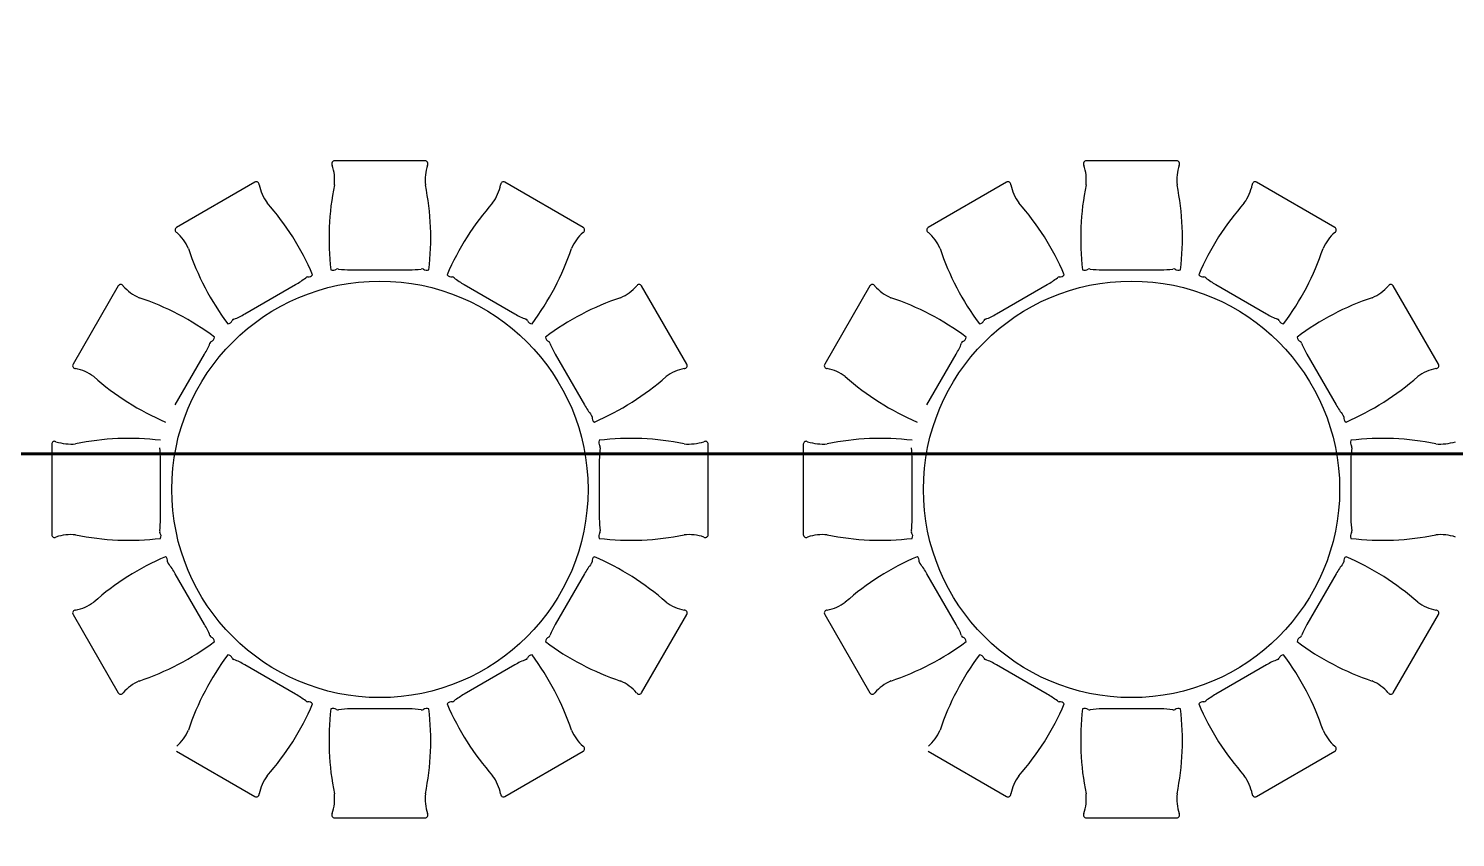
# Model space of a CAD drawing. Header units: millimetres. Extents: x 1443065 to 1517367, y 3763150 to 3779068.
# Drawn here: x 1446372 to 1447000, y 3765728 to 3766084 of the extents above; entities that cross this region are included whole.
import ezdxf

# ---------------------------------------------------------------- set-up
doc = ezdxf.new("R2010")
doc.units = ezdxf.units.MM
doc.layers.add('m-TAR_duvar', color=8, linetype='Continuous')
doc.layers.add('m-TFR_vitrifiye', color=1, linetype='Continuous')
doc.layers.add('SIVA', color=3, linetype='Continuous', lineweight=9)

msp = doc.modelspace()

# ---------------------------------------------------------------- hatches: boundary and pattern name
at = {"layer": 'm-TAR_duvar'}
h = msp.add_hatch(dxfattribs=at)
h.set_pattern_fill('ANSI33', color=256, scale=2)
h.set_pattern_definition([(45, (27620.463, -87954.953), (-8.98025612, 8.98025612), []), (45, (27629.443, -87954.953), (-8.98025612, 8.98025612), [6.35, -3.175])])
h.paths.add_polyline_path([(1454794.44, 3768891.25), (1454777.28, 3769060.22), (1454740.17, 3769224.96), (1454678.91, 3769382.58), (1454596.91, 3769530.2), (1454495.37, 3769665.05), (1454375.86, 3769783.46), (1454239.69, 3769884.92), (1454091.6, 3769966), (1453859.58, 3770075.21), (1453406.13, 3770314.52), (1453184.71, 3770444.62), (1451716.99, 3771328.64), (1451249.47, 3771588.02), (1451035.26, 3771685.46), (1450763.61, 3771809.03), (1450409.17, 3771939.61), (1448897.84, 3772143.01), (1447435.26, 3772002.72), (1445092.32, 3771120.18), (1445146.3, 3764847.08), (1454849.85, 3764847.08)])
h.paths.add_polyline_path([(1445185.96, 3764887.08), (1445132.56, 3771092.6), (1447444.38, 3771963.41), (1448897.07, 3772102.76), (1450399.48, 3771900.56), (1450748.39, 3771772.01), (1451018.7, 3771649.05), (1451231.46, 3771552.27), (1451696.97, 3771294), (1453164.25, 3770410.24), (1453386.65, 3770279.57), (1453841.71, 3770039.41), (1454073.47, 3769930.33), (1454218.03, 3769851.17), (1454349.7, 3769753.07), (1454465.16, 3769638.67), (1454563.29, 3769508.35), (1454642.62, 3769365.55), (1454701.81, 3769213.26), (1454737.73, 3769053.78), (1454754.47, 3768888.95), (1454809.3, 3764887.08)], flags=16)
h.paths.add_polyline_path([(1452002.28, 3765847.08), (1451882.28, 3765847.08), (1451882.28, 3765967.08), (1452002.28, 3765967.08)], flags=0)
h.paths.add_polyline_path([(1452782.41, 3765847.08), (1452782.41, 3765967.08), (1452902.41, 3765967.08), (1452902.41, 3765847.08)], flags=0)
h.paths.add_polyline_path([(1451282.28, 3765847.08), (1451162.28, 3765847.08), (1451162.28, 3765967.08), (1451282.28, 3765967.08)], flags=0)
h.paths.add_polyline_path([(1452002.41, 3766436.58), (1451902.41, 3766436.58), (1451902.41, 3766536.58), (1451902.48, 3766670.96), (1451282.41, 3766670.96), (1451282.41, 3766536.58), (1451282.41, 3766436.58), (1451182.41, 3766436.58), (1451182.41, 3766536.58), (1451227.41, 3766536.58), (1451227.41, 3766715.96), (1451912.48, 3766715.96), (1451912.48, 3766725.96), (1451957.48, 3766725.96), (1451957.48, 3766715.96), (1451957.48, 3766536.58), (1452002.41, 3766536.58)], flags=0)
h.paths.add_polyline_path([(1453715.4, 3765317.08), (1453715.4, 3765377.08), (1453775.4, 3765377.08), (1453775.4, 3765317.08)], flags=0)
h.paths.add_polyline_path([(1452782.41, 3766436.58), (1452782.41, 3766556.58), (1452902.41, 3766556.58), (1452902.41, 3766436.58)], flags=0)
h.paths.add_polyline_path([(1453675.3, 3765847.08), (1453675.3, 3765947.08), (1453775.3, 3765947.08), (1453775.3, 3765847.08)], flags=0)
h.paths.add_polyline_path([(1451957.48, 3766815.96), (1451912.48, 3766815.96), (1451912.48, 3767203.19), (1451227.41, 3767203.19), (1451227.41, 3767446.58), (1451287.41, 3767446.58), (1451287.41, 3767406.58), (1451267.41, 3767406.58), (1451267.41, 3767243.33), (1451917.48, 3767243.33), (1451917.48, 3767406.58), (1451897.48, 3767406.58), (1451897.48, 3767446.58), (1451957.48, 3767446.58), (1451957.48, 3767203.19)], flags=0)
h.paths.add_polyline_path([(1450402.41, 3765847.08), (1450282.41, 3765847.08), (1450282.41, 3765967.08), (1450402.41, 3765967.08)], flags=0)
h.paths.add_polyline_path([(1450272.24, 3765847.08), (1450172.24, 3765847.08), (1450172.24, 3765947.08), (1450272.24, 3765947.08)], flags=0)
h.paths.add_polyline_path([(1454209.8, 3765317.08), (1454209.8, 3765377.08), (1454269.8, 3765377.08), (1454269.8, 3765317.08)], flags=0)
h.paths.add_polyline_path([(1453675.3, 3766436.58), (1453675.3, 3766536.58), (1453775.3, 3766536.58), (1453775.3, 3766436.58)], flags=0)
h.paths.add_polyline_path([(1454209.8, 3765847.08), (1454209.8, 3765907.08), (1454269.8, 3765907.08), (1454269.8, 3765847.08)], flags=0)
h.paths.add_polyline_path([(1450402.41, 3766436.58), (1450282.41, 3766436.58), (1450282.41, 3766556.58), (1450402.41, 3766556.58)], flags=0)
h.paths.add_polyline_path([(1452782.41, 3767196.58), (1452782.41, 3767316.58), (1452902.41, 3767316.58), (1452902.41, 3767196.58)], flags=0)
h.paths.add_polyline_path([(1450272.41, 3766436.58), (1450172.41, 3766436.58), (1450172.41, 3766536.58), (1450272.41, 3766536.58)], flags=0)
h.paths.add_polyline_path([(1449584.07, 3765847.08), (1449484.07, 3765847.08), (1449484.07, 3765947.08), (1449584.07, 3765947.08)], flags=0)
h.paths.add_polyline_path([(1453675.3, 3767196.58), (1453675.3, 3767296.58), (1453775.3, 3767296.58), (1453775.3, 3767196.58)], flags=0)
h.paths.add_polyline_path([(1450402.41, 3767196.58), (1450282.41, 3767196.58), (1450282.41, 3767316.58), (1450402.41, 3767316.58)], flags=0)
h.paths.add_polyline_path([(1450272.41, 3767196.58), (1450172.41, 3767196.58), (1450172.41, 3767296.58), (1450272.41, 3767296.58)], flags=0)
h.paths.add_polyline_path([(1451957.48, 3767847.59), (1451897.48, 3767847.59), (1451897.48, 3767887.59), (1451917.48, 3767887.59), (1451917.48, 3768050.83), (1451267.41, 3768050.83), (1451267.41, 3767887.59), (1451287.41, 3767887.59), (1451287.41, 3767847.59), (1451227.41, 3767847.59), (1451227.41, 3768090.97), (1451912.48, 3768090.97), (1451912.48, 3768477.19), (1451957.48, 3768477.19), (1451957.48, 3768090.97)], flags=0)
h.paths.add_polyline_path([(1449584.07, 3766436.58), (1449484.07, 3766436.58), (1449484.07, 3766536.58), (1449584.07, 3766536.58)], flags=0)
h.paths.add_polyline_path([(1452782.41, 3767976.58), (1452782.41, 3768096.58), (1452902.41, 3768096.58), (1452902.41, 3767976.58)], flags=0)
h.paths.add_polyline_path([(1453675.3, 3767996.58), (1453675.3, 3768096.58), (1453775.3, 3768096.58), (1453775.3, 3767996.58)], flags=0)
h.paths.add_polyline_path([(1448737.73, 3765847.08), (1448577.73, 3765847.08), (1448577.73, 3765947.08), (1448692.73, 3765947.08), (1448692.73, 3766436.58), (1448577.73, 3766436.58), (1448577.73, 3766536.58), (1448737.73, 3766536.58), (1448737.73, 3766436.58), (1448737.73, 3765947.08)], flags=0)
h.paths.add_polyline_path([(1450402.41, 3767976.58), (1450282.41, 3767976.58), (1450282.41, 3768096.58), (1450402.41, 3768096.58)], flags=0)
h.paths.add_polyline_path([(1450272.41, 3767996.58), (1450172.41, 3767996.58), (1450172.41, 3768096.58), (1450272.41, 3768096.58)], flags=0)
h.paths.add_polyline_path([(1451957.48, 3768567.19), (1451912.48, 3768567.19), (1451912.48, 3768577.19), (1451227.41, 3768577.19), (1451227.41, 3768756.58), (1451172.41, 3768756.58), (1451172.41, 3768856.58), (1451282.41, 3768856.58), (1451282.41, 3768756.58), (1451282.41, 3768622.19), (1451902.48, 3768622.19), (1451902.48, 3768756.58), (1451902.41, 3768756.58), (1451902.41, 3768856.58), (1452002.41, 3768856.58), (1452002.41, 3768756.58), (1451957.48, 3768756.58), (1451957.48, 3768577.19)], flags=0)
h.paths.add_polyline_path([(1452002.41, 3768756.58), (1451902.41, 3768756.58), (1451902.41, 3768856.58), (1452002.41, 3768856.58)], flags=0)
h.paths.add_polyline_path([(1452782.41, 3768736.58), (1452782.41, 3768856.58), (1452902.41, 3768856.58), (1452902.41, 3768736.58)], flags=0)
h.paths.add_polyline_path([(1448737.74, 3767196.58), (1448577.74, 3767196.58), (1448577.74, 3767296.58), (1448737.74, 3767296.58)], flags=0)
h.paths.add_polyline_path([(1453675.3, 3768756.58), (1453675.3, 3768856.58), (1453775.3, 3768856.58), (1453775.3, 3768756.58)], flags=0)
h.paths.add_polyline_path([(1450402.41, 3768736.58), (1450282.41, 3768736.58), (1450282.41, 3768856.58), (1450402.41, 3768856.58)], flags=0)
h.paths.add_polyline_path([(1447937.73, 3765847.08), (1447837.73, 3765847.08), (1447837.73, 3765947.08), (1447937.73, 3765947.08)], flags=0)
h.paths.add_polyline_path([(1450272.41, 3768756.58), (1450172.41, 3768756.58), (1450172.41, 3768856.58), (1450272.41, 3768856.58)], flags=0)
h.paths.add_polyline_path([(1453744.51, 3768902.52), (1453693.08, 3768933.43), (1453723.98, 3768984.86), (1453775.41, 3768953.95)], flags=0)
h.paths.add_polyline_path([(1452002.41, 3769327.08), (1451882.41, 3769327.08), (1451882.41, 3769447.08), (1452002.41, 3769447.08)], flags=0)
h.paths.add_polyline_path([(1447937.73, 3766436.58), (1447837.73, 3766436.58), (1447837.73, 3766536.58), (1447937.73, 3766536.58)], flags=0)
h.paths.add_polyline_path([(1451282.41, 3769327.08), (1451162.41, 3769327.08), (1451162.41, 3769447.08), (1451282.41, 3769447.08)], flags=0)
h.paths.add_polyline_path([(1448737.73, 3767996.58), (1448577.73, 3767996.58), (1448577.73, 3768096.58), (1448737.73, 3768096.58)], flags=0)
h.paths.add_polyline_path([(1449584.07, 3768756.58), (1449484.07, 3768756.58), (1449484.07, 3768856.58), (1449584.07, 3768856.58)], flags=0)
h.paths.add_polyline_path([(1450402.41, 3769327.08), (1450282.41, 3769327.08), (1450282.41, 3769447.08), (1450402.41, 3769447.08)], flags=0)
h.paths.add_polyline_path([(1447937.73, 3767196.58), (1447837.73, 3767196.58), (1447837.73, 3767296.58), (1447937.73, 3767296.58)], flags=0)
h.paths.add_polyline_path([(1450272.41, 3769347.08), (1450172.41, 3769347.08), (1450172.41, 3769447.08), (1450272.41, 3769447.08)], flags=0)
h.paths.add_polyline_path([(1448737.73, 3768676.58), (1448637.73, 3768676.58), (1448637.73, 3768856.58), (1448737.73, 3768856.58)], flags=0)
h.paths.add_polyline_path([(1449584.07, 3769347.08), (1449484.07, 3769347.08), (1449484.07, 3769447.08), (1449584.07, 3769447.08)], flags=0)
h.paths.add_polyline_path([(1447037.73, 3765847.08), (1446937.73, 3765847.08), (1446937.73, 3765947.08), (1447037.73, 3765947.08)], flags=0)
h.paths.add_polyline_path([(1447937.73, 3767996.58), (1447837.73, 3767996.58), (1447837.73, 3768096.58), (1447937.73, 3768096.58)], flags=0)
h.paths.add_polyline_path([(1447037.73, 3766436.58), (1446937.73, 3766436.58), (1446937.73, 3766536.58), (1447037.73, 3766536.58)], flags=0)
h.paths.add_polyline_path([(1451282.41, 3770304.32), (1451182.41, 3770304.32), (1451182.41, 3770444.32), (1451212.41, 3770486.32), (1451322.41, 3770421.32)], flags=0)
h.paths.add_polyline_path([(1447037.73, 3767196.58), (1446937.73, 3767196.58), (1446937.73, 3767296.58), (1447037.73, 3767296.58)], flags=0)
h.paths.add_polyline_path([(1448737.73, 3769347.08), (1448637.73, 3769347.08), (1448637.73, 3769447.08), (1448737.73, 3769447.08)], flags=0)
h.paths.add_polyline_path([(1447937.73, 3768756.58), (1447837.73, 3768756.58), (1447837.73, 3768856.58), (1447937.73, 3768856.58)], flags=0)
h.paths.add_polyline_path([(1450382.41, 3770315.63), (1450282.41, 3770315.63), (1450282.41, 3770415.63), (1450382.41, 3770415.63)], flags=0)
h.paths.add_polyline_path([(1450272.41, 3770315.63), (1450172.41, 3770315.63), (1450172.41, 3770415.63), (1450272.41, 3770415.63)], flags=0)
h.paths.add_polyline_path([(1446297.73, 3765847.08), (1446137.73, 3765847.08), (1446137.73, 3765947.08), (1446137.73, 3766436.58), (1446137.73, 3766536.58), (1446137.74, 3767196.58), (1446137.74, 3767296.58), (1446137.73, 3767996.58), (1446137.73, 3768096.58), (1446297.73, 3768096.58), (1446297.73, 3767996.58), (1446167.73, 3767996.58), (1446167.74, 3767296.58), (1446297.74, 3767296.58), (1446297.74, 3767196.58), (1446167.74, 3767196.58), (1446167.74, 3766536.58), (1446297.73, 3766536.58), (1446297.73, 3766436.58), (1446182.73, 3766436.58), (1446182.73, 3765947.08), (1446297.73, 3765947.08)], flags=0)
h.paths.add_polyline_path([(1447037.73, 3767996.58), (1446937.73, 3767996.58), (1446937.73, 3768096.58), (1447037.73, 3768096.58)], flags=0)
h.paths.add_polyline_path([(1449584.07, 3770315.63), (1449484.07, 3770315.63), (1449484.07, 3770415.63), (1449584.07, 3770415.63)], flags=0)
h.paths.add_polyline_path([(1447937.73, 3769347.08), (1447837.73, 3769347.08), (1447837.73, 3769447.08), (1447937.73, 3769447.08)], flags=0)
h.paths.add_polyline_path([(1450382.41, 3770936.73), (1450282.41, 3770936.73), (1450282.41, 3771036.73), (1450382.41, 3771036.73)], flags=0)
h.paths.add_polyline_path([(1450272.41, 3770936.73), (1450172.41, 3770936.73), (1450172.41, 3771036.73), (1450272.41, 3771036.73)], flags=0)
h.paths.add_polyline_path([(1447037.73, 3768756.58), (1446937.73, 3768756.58), (1446937.73, 3768811.58), (1446237.73, 3768811.58), (1446237.73, 3768676.58), (1446137.73, 3768676.58), (1446137.73, 3768856.58), (1446237.73, 3768856.58), (1446937.73, 3768856.58), (1447037.73, 3768856.58)], flags=0)
h.paths.add_polyline_path([(1448737.73, 3770315.63), (1448637.73, 3770315.63), (1448637.73, 3770415.63), (1448737.73, 3770415.63)], flags=0)
h.paths.add_polyline_path([(1449584.07, 3770936.73), (1449484.07, 3770936.73), (1449484.07, 3771036.73), (1449584.07, 3771036.73)], flags=0)
h.paths.add_polyline_path([(1447037.73, 3769347.08), (1446937.73, 3769347.08), (1446937.73, 3769447.08), (1447037.73, 3769447.08)], flags=0)
h.paths.add_polyline_path([(1447937.73, 3770315.63), (1447837.73, 3770315.63), (1447837.73, 3770415.63), (1447937.73, 3770415.63)], flags=0)
h.paths.add_polyline_path([(1448737.73, 3770936.73), (1448637.73, 3770936.73), (1448637.73, 3771036.73), (1448737.73, 3771036.73)], flags=0)
h.paths.add_polyline_path([(1447937.73, 3770936.73), (1447837.73, 3770936.73), (1447837.73, 3770994.84), (1447050.81, 3770749.36), (1446602.71, 3770578.53), (1446587.72, 3770615.63), (1447037.72, 3770787.18), (1447837.73, 3771036.74), (1447837.73, 3771036.73), (1447937.73, 3771036.73)], flags=0)
h.paths.add_polyline_path([(1446237.73, 3769347.08), (1446137.73, 3769347.08), (1446137.73, 3769447.08), (1446237.73, 3769447.08)], flags=0)
h.paths.add_polyline_path([(1447037.73, 3770315.63), (1446937.73, 3770315.63), (1446937.73, 3770415.63), (1447037.73, 3770415.63)], flags=0)
h.paths.add_polyline_path([(1448660.01, 3771597.82), (1447860.1, 3771521.18), (1447552.68, 3771491.72), (1447491.35, 3771468.18), (1447044.88, 3771300), (1446969.92, 3771271.77), (1446669.55, 3771158.63), (1446594.78, 3771130.46), (1446580.68, 3771167.89), (1446655.55, 3771196.09), (1446955.91, 3771309.24), (1447030.68, 3771337.4), (1447477.02, 3771505.52), (1447543.43, 3771531.02), (1447856.29, 3771561), (1448656.29, 3771637.64), (1448735.81, 3771645.27), (1448739.63, 3771605.46)], flags=0)
h.paths.add_polyline_path([(1446237.73, 3770315.63), (1446137.73, 3770315.63), (1446137.73, 3770415.63), (1446237.73, 3770415.63)], flags=0)
h.paths.add_polyline_path([(1445658.49, 3770330.63), (1445618.49, 3770330.63), (1445618.49, 3770415.63), (1445658.49, 3770415.63)], flags=0)
h.paths.add_polyline_path([(1446219.64, 3770989.15), (1446144.77, 3770960.95), (1446130.67, 3770998.39), (1446205.54, 3771026.59)], flags=0)
h.paths.add_polyline_path([(1445657.98, 3770633.33), (1445617.98, 3770633.33), (1445617.98, 3770676.33), (1445622.15, 3770718.96), (1445637.3, 3770759.27), (1445660.29, 3770795.68), (1445690.16, 3770826.69), (1445725.69, 3770851.02), (1445765.4, 3770867.66), (1445807.98, 3770875.83), (1445820.98, 3770837.33), (1445785.48, 3770830.15), (1445752.15, 3770815.88), (1445722.26, 3770795.37), (1445696.95, 3770769.42), (1445677.21, 3770739.01), (1445663.79, 3770705.34), (1445658.98, 3770670.83)], flags=0)

# ---------------------------------------------------------------- linework, layer by layer
at = {"layer": 'm-TFR_vitrifiye'}
for p, q in [((1446546.57, 3766026), (1446506.77, 3766026)), ((1446546.57, 3766026), (1446506.77, 3766026)), ((1446877.49, 3766026), (1446837.69, 3766026)), ((1446877.49, 3766026), (1446837.69, 3766026)), ((1446471.65, 3766016.59), (1446437.18, 3765996.69)), ((1446471.65, 3766016.59), (1446437.18, 3765996.69)), ((1446616.16, 3765996.69), (1446581.69, 3766016.59)), ((1446616.16, 3765996.69), (1446581.69, 3766016.59)), ((1446802.57, 3766016.59), (1446768.1, 3765996.69)), ((1446802.57, 3766016.59), (1446768.1, 3765996.69)), ((1446947.08, 3765996.69), (1446912.61, 3766016.59)), ((1446947.08, 3765996.69), (1446912.61, 3766016.59)), ((1446513.79, 3765978.07), (1446526.67, 3765978.07)), ((1446513.79, 3765978.07), (1446526.67, 3765978.07)), ((1446526.67, 3765978.07), (1446539.55, 3765978.07)), ((1446526.67, 3765978.07), (1446539.55, 3765978.07)), ((1446844.71, 3765978.07), (1446857.59, 3765978.07)), ((1446844.71, 3765978.07), (1446857.59, 3765978.07)), ((1446857.59, 3765978.07), (1446870.47, 3765978.07)), ((1446857.59, 3765978.07), (1446870.47, 3765978.07)), ((1446411.47, 3765970.98), (1446391.57, 3765936.51)), ((1446411.47, 3765970.98), (1446391.57, 3765936.51)), ((1446478.38, 3765965.13), (1446489.53, 3765971.58)), ((1446478.38, 3765965.13), (1446489.53, 3765971.58)), ((1446563.81, 3765971.58), (1446574.96, 3765965.13)), ((1446563.81, 3765971.58), (1446574.96, 3765965.13)), ((1446661.77, 3765936.51), (1446641.87, 3765970.98)), ((1446661.77, 3765936.51), (1446641.87, 3765970.98)), ((1446742.4, 3765970.98), (1446722.49, 3765936.51)), ((1446742.4, 3765970.98), (1446722.49, 3765936.51)), ((1446809.3, 3765965.13), (1446820.46, 3765971.58)), ((1446809.3, 3765965.13), (1446820.46, 3765971.58)), ((1446894.73, 3765971.58), (1446905.88, 3765965.13)), ((1446894.73, 3765971.58), (1446905.88, 3765965.13)), ((1446992.69, 3765936.51), (1446972.79, 3765970.98)), ((1446992.69, 3765936.51), (1446972.79, 3765970.98)), ((1446467.22, 3765958.69), (1446478.38, 3765965.13)), ((1446467.22, 3765958.69), (1446478.38, 3765965.13)), ((1446574.96, 3765965.13), (1446586.12, 3765958.69)), ((1446574.96, 3765965.13), (1446586.12, 3765958.69)), ((1446798.14, 3765958.69), (1446809.3, 3765965.13)), ((1446798.14, 3765958.69), (1446809.3, 3765965.13)), ((1446905.88, 3765965.13), (1446917.04, 3765958.69)), ((1446905.88, 3765965.13), (1446917.04, 3765958.69)), ((1446443.03, 3765929.78), (1446449.47, 3765940.94)), ((1446443.03, 3765929.78), (1446449.47, 3765940.94)), ((1446603.87, 3765940.94), (1446610.31, 3765929.78)), ((1446603.87, 3765940.94), (1446610.31, 3765929.78)), ((1446773.95, 3765929.78), (1446780.39, 3765940.94)), ((1446773.95, 3765929.78), (1446780.39, 3765940.94)), ((1446934.8, 3765940.94), (1446941.24, 3765929.78)), ((1446934.8, 3765940.94), (1446941.24, 3765929.78)), ((1446436.59, 3765918.63), (1446443.03, 3765929.78)), ((1446436.59, 3765918.63), (1446443.03, 3765929.78)), ((1446610.31, 3765929.78), (1446616.75, 3765918.63)), ((1446610.31, 3765929.78), (1446616.75, 3765918.63)), ((1446767.51, 3765918.63), (1446773.95, 3765929.78)), ((1446767.51, 3765918.63), (1446773.95, 3765929.78)), ((1446941.24, 3765929.78), (1446947.68, 3765918.63)), ((1446941.24, 3765929.78), (1446947.68, 3765918.63)), ((1446382.16, 3765901.39), (1446382.16, 3765861.59)), ((1446382.16, 3765901.39), (1446382.16, 3765861.59)), ((1446671.18, 3765861.59), (1446671.18, 3765901.39)), ((1446671.18, 3765861.59), (1446671.18, 3765901.39)), ((1446713.08, 3765901.39), (1446713.08, 3765861.59)), ((1446713.08, 3765901.39), (1446713.08, 3765861.59)), ((1446430.09, 3765881.49), (1446430.09, 3765894.37)), ((1446430.09, 3765881.49), (1446430.09, 3765894.37)), ((1446623.25, 3765894.37), (1446623.25, 3765881.49)), ((1446623.25, 3765894.37), (1446623.25, 3765881.49)), ((1446761.01, 3765881.49), (1446761.01, 3765894.37)), ((1446761.01, 3765881.49), (1446761.01, 3765894.37)), ((1446954.18, 3765894.37), (1446954.18, 3765881.49)), ((1446954.18, 3765894.37), (1446954.18, 3765881.49)), ((1446430.09, 3765868.61), (1446430.09, 3765881.49)), ((1446430.09, 3765868.61), (1446430.09, 3765881.49)), ((1446623.25, 3765881.49), (1446623.25, 3765868.61)), ((1446623.25, 3765881.49), (1446623.25, 3765868.61)), ((1446761.01, 3765868.61), (1446761.01, 3765881.49)), ((1446761.01, 3765868.61), (1446761.01, 3765881.49)), ((1446954.18, 3765881.49), (1446954.18, 3765868.61)), ((1446954.18, 3765881.49), (1446954.18, 3765868.61)), ((1446443.03, 3765833.2), (1446436.59, 3765844.35)), ((1446443.03, 3765833.2), (1446436.59, 3765844.35)), ((1446616.75, 3765844.35), (1446610.31, 3765833.2)), ((1446616.75, 3765844.35), (1446610.31, 3765833.2)), ((1446773.95, 3765833.2), (1446767.51, 3765844.35)), ((1446773.95, 3765833.2), (1446767.51, 3765844.35)), ((1446947.68, 3765844.35), (1446941.24, 3765833.2)), ((1446947.68, 3765844.35), (1446941.24, 3765833.2)), ((1446449.47, 3765822.04), (1446443.03, 3765833.2)), ((1446449.47, 3765822.04), (1446443.03, 3765833.2)), ((1446610.31, 3765833.2), (1446603.87, 3765822.04)), ((1446610.31, 3765833.2), (1446603.87, 3765822.04)), ((1446780.39, 3765822.04), (1446773.95, 3765833.2)), ((1446780.39, 3765822.04), (1446773.95, 3765833.2)), ((1446941.24, 3765833.2), (1446934.8, 3765822.04)), ((1446941.24, 3765833.2), (1446934.8, 3765822.04)), ((1446391.57, 3765826.47), (1446411.47, 3765792)), ((1446391.57, 3765826.47), (1446411.47, 3765792)), ((1446641.87, 3765792), (1446661.77, 3765826.47)), ((1446641.87, 3765792), (1446661.77, 3765826.47)), ((1446722.49, 3765826.47), (1446742.4, 3765792)), ((1446722.49, 3765826.47), (1446742.4, 3765792)), ((1446972.79, 3765792), (1446992.69, 3765826.47)), ((1446972.79, 3765792), (1446992.69, 3765826.47)), ((1446478.38, 3765797.85), (1446467.22, 3765804.29)), ((1446478.38, 3765797.85), (1446467.22, 3765804.29)), ((1446586.12, 3765804.29), (1446574.96, 3765797.85)), ((1446586.12, 3765804.29), (1446574.96, 3765797.85)), ((1446809.3, 3765797.85), (1446798.14, 3765804.29)), ((1446809.3, 3765797.85), (1446798.14, 3765804.29)), ((1446917.04, 3765804.29), (1446905.88, 3765797.85)), ((1446917.04, 3765804.29), (1446905.88, 3765797.85)), ((1446489.53, 3765791.41), (1446478.38, 3765797.85)), ((1446489.53, 3765791.41), (1446478.38, 3765797.85)), ((1446574.96, 3765797.85), (1446563.81, 3765791.41)), ((1446574.96, 3765797.85), (1446563.81, 3765791.41)), ((1446820.46, 3765791.41), (1446809.3, 3765797.85)), ((1446820.46, 3765791.41), (1446809.3, 3765797.85)), ((1446905.88, 3765797.85), (1446894.73, 3765791.41)), ((1446905.88, 3765797.85), (1446894.73, 3765791.41)), ((1446526.67, 3765784.91), (1446513.79, 3765784.91)), ((1446526.67, 3765784.91), (1446513.79, 3765784.91)), ((1446539.55, 3765784.91), (1446526.67, 3765784.91)), ((1446539.55, 3765784.91), (1446526.67, 3765784.91)), ((1446857.59, 3765784.91), (1446844.71, 3765784.91)), ((1446857.59, 3765784.91), (1446844.71, 3765784.91)), ((1446870.47, 3765784.91), (1446857.59, 3765784.91)), ((1446870.47, 3765784.91), (1446857.59, 3765784.91)), ((1446437.18, 3765766.29), (1446471.65, 3765746.39)), ((1446437.18, 3765766.29), (1446471.65, 3765746.39)), ((1446581.69, 3765746.39), (1446616.16, 3765766.29)), ((1446581.69, 3765746.39), (1446616.16, 3765766.29)), ((1446768.1, 3765766.29), (1446802.57, 3765746.39)), ((1446768.1, 3765766.29), (1446802.57, 3765746.39)), ((1446912.61, 3765746.39), (1446947.08, 3765766.29)), ((1446912.61, 3765746.39), (1446947.08, 3765766.29)), ((1446506.77, 3765736.98), (1446546.57, 3765736.98)), ((1446506.77, 3765736.98), (1446546.57, 3765736.98)), ((1446837.69, 3765736.98), (1446877.49, 3765736.98)), ((1446837.69, 3765736.98), (1446877.49, 3765736.98))]:
    msp.add_line(p, q, dxfattribs=at)
for centre in [(1446526.67, 3765881.49), (1446526.67, 3765881.49), (1446857.59, 3765881.49), (1446857.59, 3765881.49)]:
    msp.add_circle(centre, 91.63, dxfattribs=at)
for centre, radius, start, end in [((1446506.76, 3766024.75), 1.25, 89.82922, 211.49993), ((1446506.76, 3766024.75), 1.25, 89.82922, 211.49993), ((1446546.58, 3766024.75), 1.25, 328.50007, 90.17078), ((1446546.58, 3766024.75), 1.25, 328.50007, 90.17078), ((1446837.69, 3766024.75), 1.25, 89.82922, 211.49993), ((1446837.69, 3766024.75), 1.25, 89.82922, 211.49993), ((1446877.5, 3766024.75), 1.25, 328.50007, 90.17078), ((1446877.5, 3766024.75), 1.25, 328.50007, 90.17078), ((1446485.29, 3766017.48), 21.46, 354.55133, 17.96612), ((1446485.29, 3766017.48), 21.46, 354.55133, 17.96612), ((1446568.05, 3766017.48), 21.46, 162.03388, 185.44867), ((1446568.05, 3766017.48), 21.46, 162.03388, 185.44867), ((1446816.21, 3766017.48), 21.46, 354.55133, 17.96612), ((1446816.21, 3766017.48), 21.46, 354.55133, 17.96612), ((1446898.97, 3766017.48), 21.46, 162.03388, 185.44867), ((1446898.97, 3766017.48), 21.46, 162.03388, 185.44867), ((1446472.28, 3766015.51), 1.25, 358.50007, 120.17078), ((1446472.28, 3766015.51), 1.25, 358.50007, 120.17078), ((1446494.51, 3766019.95), 21.46, 192.03388, 215.44867), ((1446494.51, 3766019.95), 21.46, 192.03388, 215.44867), ((1446621.23, 3765992), 116.96, 168.43567, 186.83625), ((1446621.23, 3765992), 116.96, 168.43567, 186.83625), ((1446432.11, 3765992), 116.96, 353.16375, 11.56433), ((1446432.11, 3765992), 116.96, 353.16375, 11.56433), ((1446558.83, 3766019.95), 21.46, 324.55133, 347.96612), ((1446558.83, 3766019.95), 21.46, 324.55133, 347.96612), ((1446581.06, 3766015.51), 1.25, 59.82922, 181.49993), ((1446581.06, 3766015.51), 1.25, 59.82922, 181.49993), ((1446803.2, 3766015.51), 1.25, 358.50007, 120.17078), ((1446803.2, 3766015.51), 1.25, 358.50007, 120.17078), ((1446825.44, 3766019.95), 21.46, 192.03388, 215.44867), ((1446825.44, 3766019.95), 21.46, 192.03388, 215.44867), ((1446952.16, 3765992), 116.96, 168.43567, 186.83625), ((1446952.16, 3765992), 116.96, 168.43567, 186.83625), ((1446763.03, 3765992), 116.96, 353.16375, 11.56433), ((1446763.03, 3765992), 116.96, 353.16375, 11.56433), ((1446889.75, 3766019.95), 21.46, 324.55133, 347.96612), ((1446889.75, 3766019.95), 21.46, 324.55133, 347.96612), ((1446911.98, 3766015.51), 1.25, 59.82922, 181.49993), ((1446911.98, 3766015.51), 1.25, 59.82922, 181.49993), ((1446389.52, 3765929.91), 116.96, 23.16375, 41.56433), ((1446389.52, 3765929.91), 116.96, 23.16375, 41.56433), ((1446663.82, 3765929.91), 116.96, 138.43567, 156.83625), ((1446663.82, 3765929.91), 116.96, 138.43567, 156.83625), ((1446720.45, 3765929.91), 116.96, 23.16375, 41.56433), ((1446720.45, 3765929.91), 116.96, 23.16375, 41.56433), ((1446994.74, 3765929.91), 116.96, 138.43567, 156.83625), ((1446994.74, 3765929.91), 116.96, 138.43567, 156.83625), ((1446437.8, 3765995.6), 1.25, 119.82922, 241.49993), ((1446437.8, 3765995.6), 1.25, 119.82922, 241.49993), ((1446422.84, 3765978.57), 21.46, 24.55133, 47.96612), ((1446422.84, 3765978.57), 21.46, 24.55133, 47.96612), ((1446630.5, 3765978.57), 21.46, 132.03388, 155.44867), ((1446630.5, 3765978.57), 21.46, 132.03388, 155.44867), ((1446615.54, 3765995.6), 1.25, 298.50007, 60.17078), ((1446615.54, 3765995.6), 1.25, 298.50007, 60.17078), ((1446768.72, 3765995.6), 1.25, 119.82922, 241.49993), ((1446768.72, 3765995.6), 1.25, 119.82922, 241.49993), ((1446753.76, 3765978.57), 21.46, 24.55133, 47.96612), ((1446753.76, 3765978.57), 21.46, 24.55133, 47.96612), ((1446961.43, 3765978.57), 21.46, 132.03388, 155.44867), ((1446961.43, 3765978.57), 21.46, 132.03388, 155.44867), ((1446946.46, 3765995.6), 1.25, 298.50007, 60.17078), ((1446946.46, 3765995.6), 1.25, 298.50007, 60.17078), ((1446553.31, 3766024.47), 116.96, 198.43567, 216.83625), ((1446553.31, 3766024.47), 116.96, 198.43567, 216.83625), ((1446500.03, 3766024.47), 116.96, 323.16375, 341.56433), ((1446500.03, 3766024.47), 116.96, 323.16375, 341.56433), ((1446884.23, 3766024.47), 116.96, 198.43567, 216.83625), ((1446884.23, 3766024.47), 116.96, 198.43567, 216.83625), ((1446830.95, 3766024.47), 116.96, 323.16375, 341.56433), ((1446830.95, 3766024.47), 116.96, 323.16375, 341.56433), ((1446465.31, 3766012.59), 47.64, 300.56992, 307.02957), ((1446465.31, 3766012.59), 47.64, 300.56992, 307.02957), ((1446494.88, 3765973.77), 1.19, 93.4625, 138.24639), ((1446494.88, 3765973.77), 1.19, 93.4625, 138.24639), ((1446495.21, 3765977.12), 2.2, 259.52362, 326.80387), ((1446495.21, 3765977.12), 2.2, 259.52362, 326.80387), ((1446506.1, 3765980.04), 2.2, 243.19613, 310.47638), ((1446506.1, 3765980.04), 2.2, 243.19613, 310.47638), ((1446508.06, 3765977.3), 1.19, 71.75361, 116.5375), ((1446508.06, 3765977.3), 1.19, 71.75361, 116.5375), ((1446514.26, 3766025.71), 47.64, 262.97043, 269.43008), ((1446514.26, 3766025.71), 47.64, 262.97043, 269.43008), ((1446539.08, 3766025.71), 47.64, 270.56992, 277.02957), ((1446539.08, 3766025.71), 47.64, 270.56992, 277.02957), ((1446545.28, 3765977.3), 1.19, 63.4625, 108.24639), ((1446545.28, 3765977.3), 1.19, 63.4625, 108.24639), ((1446547.24, 3765980.04), 2.2, 229.52362, 296.80387), ((1446547.24, 3765980.04), 2.2, 229.52362, 296.80387), ((1446558.13, 3765977.12), 2.2, 213.19613, 280.47638), ((1446558.13, 3765977.12), 2.2, 213.19613, 280.47638), ((1446558.46, 3765973.77), 1.19, 41.75361, 86.5375), ((1446558.46, 3765973.77), 1.19, 41.75361, 86.5375), ((1446588.03, 3766012.59), 47.64, 232.97043, 239.43008), ((1446588.03, 3766012.59), 47.64, 232.97043, 239.43008), ((1446796.23, 3766012.59), 47.64, 300.56992, 307.02957), ((1446796.23, 3766012.59), 47.64, 300.56992, 307.02957), ((1446825.81, 3765973.77), 1.19, 93.4625, 138.24639), ((1446825.81, 3765973.77), 1.19, 93.4625, 138.24639), ((1446826.13, 3765977.12), 2.2, 259.52362, 326.80387), ((1446826.13, 3765977.12), 2.2, 259.52362, 326.80387), ((1446837.02, 3765980.04), 2.2, 243.19613, 310.47638), ((1446837.02, 3765980.04), 2.2, 243.19613, 310.47638), ((1446838.98, 3765977.3), 1.19, 71.75361, 116.5375), ((1446838.98, 3765977.3), 1.19, 71.75361, 116.5375), ((1446845.18, 3766025.71), 47.64, 262.97043, 269.43008), ((1446845.18, 3766025.71), 47.64, 262.97043, 269.43008), ((1446870, 3766025.71), 47.64, 270.56992, 277.02957), ((1446870, 3766025.71), 47.64, 270.56992, 277.02957), ((1446876.2, 3765977.3), 1.19, 63.4625, 108.24639), ((1446876.2, 3765977.3), 1.19, 63.4625, 108.24639), ((1446878.16, 3765980.04), 2.2, 229.52362, 296.80387), ((1446878.16, 3765980.04), 2.2, 229.52362, 296.80387), ((1446889.05, 3765977.12), 2.2, 213.19613, 280.47638), ((1446889.05, 3765977.12), 2.2, 213.19613, 280.47638), ((1446889.38, 3765973.77), 1.19, 41.75361, 86.5375), ((1446889.38, 3765973.77), 1.19, 41.75361, 86.5375), ((1446918.96, 3766012.59), 47.64, 232.97043, 239.43008), ((1446918.96, 3766012.59), 47.64, 232.97043, 239.43008), ((1446412.56, 3765970.36), 1.25, 28.50007, 150.17078), ((1446412.56, 3765970.36), 1.25, 28.50007, 150.17078), ((1446429.59, 3765985.32), 21.46, 222.03388, 245.44867), ((1446429.59, 3765985.32), 21.46, 222.03388, 245.44867), ((1446623.75, 3765985.32), 21.46, 294.55133, 317.96612), ((1446623.75, 3765985.32), 21.46, 294.55133, 317.96612), ((1446640.78, 3765970.36), 1.25, 29.82922, 151.49993), ((1446640.78, 3765970.36), 1.25, 29.82922, 151.49993), ((1446743.48, 3765970.36), 1.25, 28.50007, 150.17078), ((1446743.48, 3765970.36), 1.25, 28.50007, 150.17078), ((1446760.51, 3765985.32), 21.46, 222.03388, 245.44867), ((1446760.51, 3765985.32), 21.46, 222.03388, 245.44867), ((1446954.67, 3765985.32), 21.46, 294.55133, 317.96612), ((1446954.67, 3765985.32), 21.46, 294.55133, 317.96612), ((1446971.71, 3765970.36), 1.25, 29.82922, 151.49993), ((1446971.71, 3765970.36), 1.25, 29.82922, 151.49993), ((1446383.69, 3765854.85), 116.96, 53.16375, 71.56433), ((1446383.69, 3765854.85), 116.96, 53.16375, 71.56433), ((1446669.65, 3765854.85), 116.96, 108.43567, 126.83625), ((1446669.65, 3765854.85), 116.96, 108.43567, 126.83625), ((1446714.61, 3765854.85), 116.96, 53.16375, 71.56433), ((1446714.61, 3765854.85), 116.96, 53.16375, 71.56433), ((1447000.57, 3765854.85), 116.96, 108.43567, 126.83625), ((1447000.57, 3765854.85), 116.96, 108.43567, 126.83625), ((1446459.58, 3765956.55), 2.2, 273.19613, 340.47638), ((1446459.58, 3765956.55), 2.2, 273.19613, 340.47638), ((1446462.65, 3765955.16), 1.19, 101.75361, 146.5375), ((1446462.65, 3765955.16), 1.19, 101.75361, 146.5375), ((1446443.82, 3766000.18), 47.64, 292.97043, 299.43008), ((1446443.82, 3766000.18), 47.64, 292.97043, 299.43008), ((1446609.52, 3766000.18), 47.64, 240.56992, 247.02957), ((1446609.52, 3766000.18), 47.64, 240.56992, 247.02957), ((1446590.69, 3765955.16), 1.19, 33.4625, 78.2464), ((1446590.69, 3765955.16), 1.19, 33.4625, 78.2464), ((1446593.76, 3765956.55), 2.2, 199.52362, 266.80387), ((1446593.76, 3765956.55), 2.2, 199.52362, 266.80387), ((1446790.5, 3765956.55), 2.2, 273.19613, 340.47638), ((1446790.5, 3765956.55), 2.2, 273.19613, 340.47638), ((1446793.57, 3765955.16), 1.19, 101.75361, 146.5375), ((1446793.57, 3765955.16), 1.19, 101.75361, 146.5375), ((1446774.74, 3766000.18), 47.64, 292.97043, 299.43008), ((1446774.74, 3766000.18), 47.64, 292.97043, 299.43008), ((1446940.45, 3766000.18), 47.64, 240.56992, 247.02957), ((1446940.45, 3766000.18), 47.64, 240.56992, 247.02957), ((1446921.61, 3765955.16), 1.19, 33.4625, 78.2464), ((1446921.61, 3765955.16), 1.19, 33.4625, 78.2464), ((1446924.68, 3765956.55), 2.2, 199.52362, 266.80387), ((1446924.68, 3765956.55), 2.2, 199.52362, 266.80387), ((1446407.98, 3765964.34), 47.64, 330.56992, 337.02957), ((1446407.98, 3765964.34), 47.64, 330.56992, 337.02957), ((1446453, 3765945.51), 1.19, 123.4625, 168.24639), ((1446453, 3765945.51), 1.19, 123.4625, 168.24639), ((1446451.61, 3765948.58), 2.2, 289.52362, 356.80387), ((1446451.61, 3765948.58), 2.2, 289.52362, 356.80387), ((1446601.73, 3765948.58), 2.2, 183.19613, 250.47638), ((1446601.73, 3765948.58), 2.2, 183.19613, 250.47638), ((1446600.34, 3765945.51), 1.19, 11.75361, 56.5375), ((1446600.34, 3765945.51), 1.19, 11.75361, 56.5375), ((1446645.36, 3765964.34), 47.64, 202.97043, 209.43008), ((1446645.36, 3765964.34), 47.64, 202.97043, 209.43008), ((1446738.9, 3765964.34), 47.64, 330.56992, 337.02957), ((1446738.9, 3765964.34), 47.64, 330.56992, 337.02957), ((1446783.93, 3765945.51), 1.19, 123.4625, 168.24639), ((1446783.93, 3765945.51), 1.19, 123.4625, 168.24639), ((1446782.53, 3765948.58), 2.2, 289.52362, 356.80387), ((1446782.53, 3765948.58), 2.2, 289.52362, 356.80387), ((1446932.65, 3765948.58), 2.2, 183.19613, 250.47638), ((1446932.65, 3765948.58), 2.2, 183.19613, 250.47638), ((1446931.26, 3765945.51), 1.19, 11.75361, 56.5375), ((1446931.26, 3765945.51), 1.19, 11.75361, 56.5375), ((1446976.28, 3765964.34), 47.64, 202.97043, 209.43008), ((1446976.28, 3765964.34), 47.64, 202.97043, 209.43008), ((1446392.65, 3765935.88), 1.25, 149.82922, 271.49993), ((1446392.65, 3765935.88), 1.25, 149.82922, 271.49993), ((1446388.21, 3765913.65), 21.46, 54.55133, 77.96612), ((1446388.21, 3765913.65), 21.46, 54.55133, 77.96612), ((1446478.25, 3766018.64), 116.96, 228.43567, 246.83625), ((1446478.25, 3766018.64), 116.96, 228.43567, 246.83625), ((1446575.09, 3766018.64), 116.96, 293.16375, 311.56433), ((1446575.09, 3766018.64), 116.96, 293.16375, 311.56433), ((1446665.13, 3765913.65), 21.46, 102.03388, 125.44867), ((1446665.13, 3765913.65), 21.46, 102.03388, 125.44867), ((1446660.69, 3765935.88), 1.25, 268.50007, 30.17078), ((1446660.69, 3765935.88), 1.25, 268.50007, 30.17078), ((1446723.57, 3765935.88), 1.25, 149.82922, 271.49993), ((1446723.57, 3765935.88), 1.25, 149.82922, 271.49993), ((1446719.13, 3765913.65), 21.46, 54.55133, 77.96612), ((1446719.13, 3765913.65), 21.46, 54.55133, 77.96612), ((1446809.17, 3766018.64), 116.96, 228.43567, 246.83625), ((1446809.17, 3766018.64), 116.96, 228.43567, 246.83625), ((1446906.01, 3766018.64), 116.96, 293.16375, 311.56433), ((1446906.01, 3766018.64), 116.96, 293.16375, 311.56433), ((1446996.05, 3765913.65), 21.46, 102.03388, 125.44867), ((1446996.05, 3765913.65), 21.46, 102.03388, 125.44867), ((1446991.61, 3765935.88), 1.25, 268.50007, 30.17078), ((1446991.61, 3765935.88), 1.25, 268.50007, 30.17078), ((1446657.77, 3765942.85), 47.64, 210.56992, 217.02957), ((1446657.77, 3765942.85), 47.64, 210.56992, 217.02957), ((1446988.69, 3765942.85), 47.64, 210.56992, 217.02957), ((1446988.69, 3765942.85), 47.64, 210.56992, 217.02957), ((1446618.95, 3765913.28), 1.19, 3.4625, 48.2464), ((1446618.95, 3765913.28), 1.19, 3.4625, 48.2464), ((1446622.3, 3765912.95), 2.2, 169.52362, 236.80387), ((1446622.3, 3765912.95), 2.2, 169.52362, 236.80387), ((1446949.87, 3765913.28), 1.19, 3.4625, 48.2464), ((1446949.87, 3765913.28), 1.19, 3.4625, 48.2464), ((1446953.22, 3765912.95), 2.2, 169.52362, 236.80387), ((1446953.22, 3765912.95), 2.2, 169.52362, 236.80387), ((1446383.41, 3765901.4), 1.25, 58.50007, 180.17078), ((1446383.41, 3765901.4), 1.25, 58.50007, 180.17078), ((1446390.68, 3765922.87), 21.46, 252.03388, 275.44867), ((1446390.68, 3765922.87), 21.46, 252.03388, 275.44867), ((1446416.16, 3765786.93), 116.96, 83.16375, 101.56433), ((1446416.16, 3765786.93), 116.96, 83.16375, 101.56433), ((1446382.45, 3765893.9), 47.64, 0.56992, 7.02957), ((1446382.45, 3765893.9), 47.64, 0.56992, 7.02957), ((1446625.22, 3765902.06), 2.2, 153.19613, 220.47638), ((1446625.22, 3765902.06), 2.2, 153.19613, 220.47638), ((1446637.18, 3765786.93), 116.96, 78.43567, 96.83625), ((1446637.18, 3765786.93), 116.96, 78.43567, 96.83625), ((1446670.89, 3765893.9), 47.64, 172.97043, 179.43008), ((1446670.89, 3765893.9), 47.64, 172.97043, 179.43008), ((1446622.48, 3765900.1), 1.19, 341.75361, 26.5375), ((1446622.48, 3765900.1), 1.19, 341.75361, 26.5375), ((1446662.66, 3765922.87), 21.46, 264.55133, 287.96612), ((1446662.66, 3765922.87), 21.46, 264.55133, 287.96612), ((1446669.93, 3765901.4), 1.25, 359.82922, 121.49993), ((1446669.93, 3765901.4), 1.25, 359.82922, 121.49993), ((1446714.33, 3765901.4), 1.25, 58.50007, 180.17078), ((1446714.33, 3765901.4), 1.25, 58.50007, 180.17078), ((1446721.6, 3765922.87), 21.46, 252.03388, 275.44867), ((1446721.6, 3765922.87), 21.46, 252.03388, 275.44867), ((1446747.09, 3765786.93), 116.96, 83.16375, 101.56433), ((1446747.09, 3765786.93), 116.96, 83.16375, 101.56433), ((1446713.38, 3765893.9), 47.64, 0.56992, 7.02957), ((1446713.38, 3765893.9), 47.64, 0.56992, 7.02957), ((1446956.14, 3765902.06), 2.2, 153.19613, 220.47638), ((1446956.14, 3765902.06), 2.2, 153.19613, 220.47638), ((1446968.1, 3765786.93), 116.96, 78.43567, 96.83625), ((1446968.1, 3765786.93), 116.96, 78.43567, 96.83625), ((1447001.81, 3765893.9), 47.64, 172.97043, 179.43008), ((1447001.81, 3765893.9), 47.64, 172.97043, 179.43008), ((1446953.4, 3765900.1), 1.19, 341.75361, 26.5375), ((1446953.4, 3765900.1), 1.19, 341.75361, 26.5375), ((1446993.58, 3765922.87), 21.46, 264.55133, 287.96612), ((1446993.58, 3765922.87), 21.46, 264.55133, 287.96612), ((1446382.45, 3765869.08), 47.64, 352.97043, 359.43008), ((1446382.45, 3765869.08), 47.64, 352.97043, 359.43008), ((1446670.89, 3765869.08), 47.64, 180.56992, 187.02957), ((1446670.89, 3765869.08), 47.64, 180.56992, 187.02957), ((1446713.38, 3765869.08), 47.64, 352.97043, 359.43008), ((1446713.38, 3765869.08), 47.64, 352.97043, 359.43008), ((1447001.81, 3765869.08), 47.64, 180.56992, 187.02957), ((1447001.81, 3765869.08), 47.64, 180.56992, 187.02957), ((1446383.41, 3765861.58), 1.25, 179.82922, 301.49993), ((1446383.41, 3765861.58), 1.25, 179.82922, 301.49993), ((1446390.68, 3765840.11), 21.46, 84.55133, 107.96612), ((1446390.68, 3765840.11), 21.46, 84.55133, 107.96612), ((1446416.16, 3765976.05), 116.96, 258.43567, 276.83625), ((1446416.16, 3765976.05), 116.96, 258.43567, 276.83625), ((1446430.86, 3765862.88), 1.19, 161.75361, 206.5375), ((1446430.86, 3765862.88), 1.19, 161.75361, 206.5375), ((1446428.12, 3765860.92), 2.2, 333.19613, 40.47638), ((1446428.12, 3765860.92), 2.2, 333.19613, 40.47638), ((1446625.22, 3765860.92), 2.2, 139.52362, 206.80387), ((1446625.22, 3765860.92), 2.2, 139.52362, 206.80387), ((1446637.18, 3765976.05), 116.96, 263.16375, 281.56433), ((1446637.18, 3765976.05), 116.96, 263.16375, 281.56433), ((1446622.48, 3765862.88), 1.19, 333.4625, 18.24639), ((1446622.48, 3765862.88), 1.19, 333.4625, 18.24639), ((1446662.66, 3765840.11), 21.46, 72.03388, 95.44867), ((1446662.66, 3765840.11), 21.46, 72.03388, 95.44867), ((1446669.93, 3765861.58), 1.25, 238.50007, 0.17078), ((1446669.93, 3765861.58), 1.25, 238.50007, 0.17078), ((1446714.33, 3765861.58), 1.25, 179.82922, 301.49993), ((1446714.33, 3765861.58), 1.25, 179.82922, 301.49993), ((1446721.6, 3765840.11), 21.46, 84.55133, 107.96612), ((1446721.6, 3765840.11), 21.46, 84.55133, 107.96612), ((1446747.09, 3765976.05), 116.96, 258.43567, 276.83625), ((1446747.09, 3765976.05), 116.96, 258.43567, 276.83625), ((1446761.79, 3765862.88), 1.19, 161.75361, 206.5375), ((1446761.79, 3765862.88), 1.19, 161.75361, 206.5375), ((1446759.05, 3765860.92), 2.2, 333.19613, 40.47638), ((1446759.05, 3765860.92), 2.2, 333.19613, 40.47638), ((1446956.14, 3765860.92), 2.2, 139.52362, 206.80387), ((1446956.14, 3765860.92), 2.2, 139.52362, 206.80387), ((1446968.1, 3765976.05), 116.96, 263.16375, 281.56433), ((1446968.1, 3765976.05), 116.96, 263.16375, 281.56433), ((1446953.4, 3765862.88), 1.19, 333.4625, 18.24639), ((1446953.4, 3765862.88), 1.19, 333.4625, 18.24639), ((1446993.58, 3765840.11), 21.46, 72.03388, 95.44867), ((1446993.58, 3765840.11), 21.46, 72.03388, 95.44867), ((1446478.25, 3765744.34), 116.96, 113.16375, 131.56433), ((1446478.25, 3765744.34), 116.96, 113.16375, 131.56433), ((1446431.04, 3765850.03), 2.2, 349.52362, 56.80387), ((1446431.04, 3765850.03), 2.2, 349.52362, 56.80387), ((1446434.39, 3765849.7), 1.19, 183.4625, 228.24639), ((1446434.39, 3765849.7), 1.19, 183.4625, 228.24639), ((1446395.57, 3765820.13), 47.64, 30.56992, 37.02957), ((1446395.57, 3765820.13), 47.64, 30.56992, 37.02957), ((1446657.77, 3765820.13), 47.64, 142.97043, 149.43008), ((1446657.77, 3765820.13), 47.64, 142.97043, 149.43008), ((1446618.95, 3765849.7), 1.19, 311.7536, 356.5375), ((1446618.95, 3765849.7), 1.19, 311.7536, 356.5375), ((1446622.3, 3765850.03), 2.2, 123.19613, 190.47638), ((1446622.3, 3765850.03), 2.2, 123.19613, 190.47638), ((1446575.09, 3765744.34), 116.96, 48.43567, 66.83625), ((1446575.09, 3765744.34), 116.96, 48.43567, 66.83625), ((1446809.17, 3765744.34), 116.96, 113.16375, 131.56433), ((1446809.17, 3765744.34), 116.96, 113.16375, 131.56433), ((1446761.96, 3765850.03), 2.2, 349.52362, 56.80387), ((1446761.96, 3765850.03), 2.2, 349.52362, 56.80387), ((1446765.32, 3765849.7), 1.19, 183.4625, 228.24639), ((1446765.32, 3765849.7), 1.19, 183.4625, 228.24639), ((1446726.49, 3765820.13), 47.64, 30.56992, 37.02957), ((1446726.49, 3765820.13), 47.64, 30.56992, 37.02957), ((1446988.69, 3765820.13), 47.64, 142.97043, 149.43008), ((1446988.69, 3765820.13), 47.64, 142.97043, 149.43008), ((1446949.87, 3765849.7), 1.19, 311.7536, 356.5375), ((1446949.87, 3765849.7), 1.19, 311.7536, 356.5375), ((1446953.22, 3765850.03), 2.2, 123.19613, 190.47638), ((1446953.22, 3765850.03), 2.2, 123.19613, 190.47638), ((1446906.01, 3765744.34), 116.96, 48.43567, 66.83625), ((1446906.01, 3765744.34), 116.96, 48.43567, 66.83625), ((1446388.21, 3765849.33), 21.46, 282.03388, 305.44867), ((1446388.21, 3765849.33), 21.46, 282.03388, 305.44867), ((1446665.13, 3765849.33), 21.46, 234.55133, 257.96612), ((1446665.13, 3765849.33), 21.46, 234.55133, 257.96612), ((1446719.13, 3765849.33), 21.46, 282.03388, 305.44867), ((1446719.13, 3765849.33), 21.46, 282.03388, 305.44867), ((1446996.05, 3765849.33), 21.46, 234.55133, 257.96612), ((1446996.05, 3765849.33), 21.46, 234.55133, 257.96612), ((1446392.65, 3765827.1), 1.25, 88.50007, 210.17078), ((1446392.65, 3765827.1), 1.25, 88.50007, 210.17078), ((1446660.69, 3765827.1), 1.25, 329.82922, 91.49993), ((1446660.69, 3765827.1), 1.25, 329.82922, 91.49993), ((1446723.57, 3765827.1), 1.25, 88.50007, 210.17078), ((1446723.57, 3765827.1), 1.25, 88.50007, 210.17078), ((1446991.61, 3765827.1), 1.25, 329.82922, 91.49993), ((1446991.61, 3765827.1), 1.25, 329.82922, 91.49993), ((1446407.98, 3765798.64), 47.64, 22.97043, 29.43008), ((1446407.98, 3765798.64), 47.64, 22.97043, 29.43008), ((1446645.36, 3765798.64), 47.64, 150.56992, 157.02957), ((1446645.36, 3765798.64), 47.64, 150.56992, 157.02957), ((1446738.9, 3765798.64), 47.64, 22.97043, 29.43008), ((1446738.9, 3765798.64), 47.64, 22.97043, 29.43008), ((1446976.28, 3765798.64), 47.64, 150.56992, 157.02957), ((1446976.28, 3765798.64), 47.64, 150.56992, 157.02957), ((1446383.69, 3765908.13), 116.96, 288.43567, 306.83625), ((1446383.69, 3765908.13), 116.96, 288.43567, 306.83625), ((1446453, 3765817.47), 1.19, 191.75361, 236.5375), ((1446453, 3765817.47), 1.19, 191.75361, 236.5375), ((1446451.61, 3765814.4), 2.2, 3.19613, 70.47638), ((1446451.61, 3765814.4), 2.2, 3.19613, 70.47638), ((1446601.73, 3765814.4), 2.2, 109.52362, 176.80387), ((1446601.73, 3765814.4), 2.2, 109.52362, 176.80387), ((1446669.65, 3765908.13), 116.96, 233.16375, 251.56433), ((1446669.65, 3765908.13), 116.96, 233.16375, 251.56433), ((1446600.34, 3765817.47), 1.19, 303.4625, 348.24639), ((1446600.34, 3765817.47), 1.19, 303.4625, 348.24639), ((1446714.61, 3765908.13), 116.96, 288.43567, 306.83625), ((1446714.61, 3765908.13), 116.96, 288.43567, 306.83625), ((1446783.93, 3765817.47), 1.19, 191.75361, 236.5375), ((1446783.93, 3765817.47), 1.19, 191.75361, 236.5375), ((1446782.53, 3765814.4), 2.2, 3.19613, 70.47638), ((1446782.53, 3765814.4), 2.2, 3.19613, 70.47638), ((1446932.65, 3765814.4), 2.2, 109.52362, 176.80387), ((1446932.65, 3765814.4), 2.2, 109.52362, 176.80387), ((1447000.57, 3765908.13), 116.96, 233.16375, 251.56433), ((1447000.57, 3765908.13), 116.96, 233.16375, 251.56433), ((1446931.26, 3765817.47), 1.19, 303.4625, 348.24639), ((1446931.26, 3765817.47), 1.19, 303.4625, 348.24639), ((1446553.31, 3765738.51), 116.96, 143.16375, 161.56433), ((1446553.31, 3765738.51), 116.96, 143.16375, 161.56433), ((1446459.58, 3765806.43), 2.2, 19.52362, 86.80387), ((1446459.58, 3765806.43), 2.2, 19.52362, 86.80387), ((1446462.65, 3765807.82), 1.19, 213.4625, 258.24639), ((1446462.65, 3765807.82), 1.19, 213.4625, 258.24639), ((1446443.82, 3765762.8), 47.64, 60.56992, 67.02957), ((1446443.82, 3765762.8), 47.64, 60.56992, 67.02957), ((1446609.52, 3765762.8), 47.64, 112.97043, 119.43008), ((1446609.52, 3765762.8), 47.64, 112.97043, 119.43008), ((1446590.69, 3765807.82), 1.19, 281.7536, 326.5375), ((1446590.69, 3765807.82), 1.19, 281.7536, 326.5375), ((1446593.76, 3765806.43), 2.2, 93.19613, 160.47638), ((1446593.76, 3765806.43), 2.2, 93.19613, 160.47638), ((1446500.03, 3765738.51), 116.96, 18.43567, 36.83625), ((1446500.03, 3765738.51), 116.96, 18.43567, 36.83625), ((1446884.23, 3765738.51), 116.96, 143.16375, 161.56433), ((1446884.23, 3765738.51), 116.96, 143.16375, 161.56433), ((1446790.5, 3765806.43), 2.2, 19.52362, 86.80387), ((1446790.5, 3765806.43), 2.2, 19.52362, 86.80387), ((1446793.57, 3765807.82), 1.19, 213.4625, 258.24639), ((1446793.57, 3765807.82), 1.19, 213.4625, 258.24639), ((1446774.74, 3765762.8), 47.64, 60.56992, 67.02957), ((1446774.74, 3765762.8), 47.64, 60.56992, 67.02957), ((1446940.45, 3765762.8), 47.64, 112.97043, 119.43008), ((1446940.45, 3765762.8), 47.64, 112.97043, 119.43008), ((1446921.61, 3765807.82), 1.19, 281.7536, 326.5375), ((1446921.61, 3765807.82), 1.19, 281.7536, 326.5375), ((1446924.68, 3765806.43), 2.2, 93.19613, 160.47638), ((1446924.68, 3765806.43), 2.2, 93.19613, 160.47638), ((1446830.95, 3765738.51), 116.96, 18.43567, 36.83625), ((1446830.95, 3765738.51), 116.96, 18.43567, 36.83625), ((1446429.59, 3765777.66), 21.46, 114.55133, 137.96612), ((1446429.59, 3765777.66), 21.46, 114.55133, 137.96612), ((1446623.75, 3765777.66), 21.46, 42.03388, 65.44867), ((1446623.75, 3765777.66), 21.46, 42.03388, 65.44867), ((1446760.51, 3765777.66), 21.46, 114.55133, 137.96612), ((1446760.51, 3765777.66), 21.46, 114.55133, 137.96612), ((1446954.67, 3765777.66), 21.46, 42.03388, 65.44867), ((1446954.67, 3765777.66), 21.46, 42.03388, 65.44867), ((1446412.56, 3765792.62), 1.25, 209.82922, 331.49993), ((1446412.56, 3765792.62), 1.25, 209.82922, 331.49993), ((1446389.52, 3765833.07), 116.96, 318.43567, 336.83625), ((1446389.52, 3765833.07), 116.96, 318.43567, 336.83625), ((1446465.31, 3765750.39), 47.64, 52.97043, 59.43008), ((1446465.31, 3765750.39), 47.64, 52.97043, 59.43008), ((1446494.88, 3765789.21), 1.19, 221.75361, 266.5375), ((1446494.88, 3765789.21), 1.19, 221.75361, 266.5375), ((1446495.21, 3765785.86), 2.2, 33.19613, 100.47638), ((1446495.21, 3765785.86), 2.2, 33.19613, 100.47638), ((1446558.13, 3765785.86), 2.2, 79.52362, 146.80387), ((1446558.13, 3765785.86), 2.2, 79.52362, 146.80387), ((1446663.82, 3765833.07), 116.96, 203.16375, 221.56433), ((1446663.82, 3765833.07), 116.96, 203.16375, 221.56433), ((1446558.46, 3765789.21), 1.19, 273.4625, 318.24639), ((1446558.46, 3765789.21), 1.19, 273.4625, 318.24639), ((1446588.03, 3765750.39), 47.64, 120.56992, 127.02957), ((1446588.03, 3765750.39), 47.64, 120.56992, 127.02957), ((1446640.78, 3765792.62), 1.25, 208.50007, 330.17078), ((1446640.78, 3765792.62), 1.25, 208.50007, 330.17078), ((1446743.48, 3765792.62), 1.25, 209.82922, 331.49993), ((1446743.48, 3765792.62), 1.25, 209.82922, 331.49993), ((1446720.45, 3765833.07), 116.96, 318.43567, 336.83625), ((1446720.45, 3765833.07), 116.96, 318.43567, 336.83625), ((1446796.23, 3765750.39), 47.64, 52.97043, 59.43008), ((1446796.23, 3765750.39), 47.64, 52.97043, 59.43008), ((1446825.81, 3765789.21), 1.19, 221.75361, 266.5375), ((1446825.81, 3765789.21), 1.19, 221.75361, 266.5375), ((1446826.13, 3765785.86), 2.2, 33.19613, 100.47638), ((1446826.13, 3765785.86), 2.2, 33.19613, 100.47638), ((1446889.05, 3765785.86), 2.2, 79.52362, 146.80387), ((1446889.05, 3765785.86), 2.2, 79.52362, 146.80387), ((1446994.74, 3765833.07), 116.96, 203.16375, 221.56433), ((1446994.74, 3765833.07), 116.96, 203.16375, 221.56433), ((1446889.38, 3765789.21), 1.19, 273.4625, 318.24639), ((1446889.38, 3765789.21), 1.19, 273.4625, 318.24639), ((1446918.96, 3765750.39), 47.64, 120.56992, 127.02957), ((1446918.96, 3765750.39), 47.64, 120.56992, 127.02957), ((1446971.71, 3765792.62), 1.25, 208.50007, 330.17078), ((1446971.71, 3765792.62), 1.25, 208.50007, 330.17078), ((1446621.23, 3765770.98), 116.96, 173.16375, 191.56433), ((1446621.23, 3765770.98), 116.96, 173.16375, 191.56433), ((1446506.1, 3765782.94), 2.2, 49.52362, 116.80387), ((1446506.1, 3765782.94), 2.2, 49.52362, 116.80387), ((1446508.06, 3765785.68), 1.19, 243.4625, 288.24639), ((1446508.06, 3765785.68), 1.19, 243.4625, 288.24639), ((1446514.26, 3765737.27), 47.64, 90.56992, 97.02957), ((1446514.26, 3765737.27), 47.64, 90.56992, 97.02957), ((1446539.08, 3765737.27), 47.64, 82.97043, 89.43008), ((1446539.08, 3765737.27), 47.64, 82.97043, 89.43008), ((1446545.28, 3765785.68), 1.19, 251.75361, 296.5375), ((1446545.28, 3765785.68), 1.19, 251.75361, 296.5375), ((1446547.24, 3765782.94), 2.2, 63.19613, 130.47638), ((1446547.24, 3765782.94), 2.2, 63.19613, 130.47638), ((1446432.11, 3765770.98), 116.96, 348.43567, 6.83625), ((1446432.11, 3765770.98), 116.96, 348.43567, 6.83625), ((1446952.16, 3765770.98), 116.96, 173.16375, 191.56433), ((1446952.16, 3765770.98), 116.96, 173.16375, 191.56433), ((1446837.02, 3765782.94), 2.2, 49.52362, 116.80387), ((1446837.02, 3765782.94), 2.2, 49.52362, 116.80387), ((1446838.98, 3765785.68), 1.19, 243.4625, 288.24639), ((1446838.98, 3765785.68), 1.19, 243.4625, 288.24639), ((1446845.18, 3765737.27), 47.64, 90.56992, 97.02957), ((1446845.18, 3765737.27), 47.64, 90.56992, 97.02957), ((1446870, 3765737.27), 47.64, 82.97043, 89.43008), ((1446870, 3765737.27), 47.64, 82.97043, 89.43008), ((1446876.2, 3765785.68), 1.19, 251.75361, 296.5375), ((1446876.2, 3765785.68), 1.19, 251.75361, 296.5375), ((1446878.16, 3765782.94), 2.2, 63.19613, 130.47638), ((1446878.16, 3765782.94), 2.2, 63.19613, 130.47638), ((1446763.03, 3765770.98), 116.96, 348.43567, 6.83625), ((1446763.03, 3765770.98), 116.96, 348.43567, 6.83625), ((1446422.84, 3765784.41), 21.46, 312.03388, 335.44867), ((1446422.84, 3765784.41), 21.46, 312.03388, 335.44867), ((1446630.5, 3765784.41), 21.46, 204.55133, 227.96612), ((1446630.5, 3765784.41), 21.46, 204.55133, 227.96612), ((1446753.76, 3765784.41), 21.46, 312.03388, 335.44867), ((1446753.76, 3765784.41), 21.46, 312.03388, 335.44867), ((1446961.43, 3765784.41), 21.46, 204.55133, 227.96612), ((1446961.43, 3765784.41), 21.46, 204.55133, 227.96612), ((1446615.54, 3765767.38), 1.25, 299.82922, 61.49993), ((1446615.54, 3765767.38), 1.25, 299.82922, 61.49993), ((1446946.46, 3765767.38), 1.25, 299.82922, 61.49993), ((1446946.46, 3765767.38), 1.25, 299.82922, 61.49993), ((1446494.51, 3765743.03), 21.46, 144.55133, 167.96612), ((1446494.51, 3765743.03), 21.46, 144.55133, 167.96612), ((1446558.83, 3765743.03), 21.46, 12.03388, 35.44867), ((1446558.83, 3765743.03), 21.46, 12.03388, 35.44867), ((1446825.44, 3765743.03), 21.46, 144.55133, 167.96612), ((1446825.44, 3765743.03), 21.46, 144.55133, 167.96612), ((1446889.75, 3765743.03), 21.46, 12.03388, 35.44867), ((1446889.75, 3765743.03), 21.46, 12.03388, 35.44867), ((1446472.28, 3765747.47), 1.25, 239.82922, 1.49993), ((1446472.28, 3765747.47), 1.25, 239.82922, 1.49993), ((1446485.29, 3765745.5), 21.46, 342.03388, 5.44867), ((1446485.29, 3765745.5), 21.46, 342.03388, 5.44867), ((1446568.05, 3765745.5), 21.46, 174.55133, 197.96612), ((1446568.05, 3765745.5), 21.46, 174.55133, 197.96612), ((1446581.06, 3765747.47), 1.25, 178.50007, 300.17078), ((1446581.06, 3765747.47), 1.25, 178.50007, 300.17078), ((1446803.2, 3765747.47), 1.25, 239.82922, 1.49993), ((1446803.2, 3765747.47), 1.25, 239.82922, 1.49993), ((1446816.21, 3765745.5), 21.46, 342.03388, 5.44867), ((1446816.21, 3765745.5), 21.46, 342.03388, 5.44867), ((1446898.97, 3765745.5), 21.46, 174.55133, 197.96612), ((1446898.97, 3765745.5), 21.46, 174.55133, 197.96612), ((1446911.98, 3765747.47), 1.25, 178.50007, 300.17078), ((1446911.98, 3765747.47), 1.25, 178.50007, 300.17078), ((1446506.76, 3765738.23), 1.25, 148.50007, 270.17078), ((1446506.76, 3765738.23), 1.25, 148.50007, 270.17078), ((1446546.58, 3765738.23), 1.25, 269.82922, 31.49993), ((1446546.58, 3765738.23), 1.25, 269.82922, 31.49993), ((1446837.69, 3765738.23), 1.25, 148.50007, 270.17078), ((1446837.69, 3765738.23), 1.25, 148.50007, 270.17078), ((1446877.5, 3765738.23), 1.25, 269.82922, 31.49993), ((1446877.5, 3765738.23), 1.25, 269.82922, 31.49993)]:
    msp.add_arc(centre, radius, start, end, dxfattribs=at)
at = {"layer": 'SIVA', "color": 1, "lineweight": 60}
msp.add_line((1446297.73, 3765897.08), (1448577.73, 3765897.08), dxfattribs=at)

doc.saveas('drawing.dxf')
